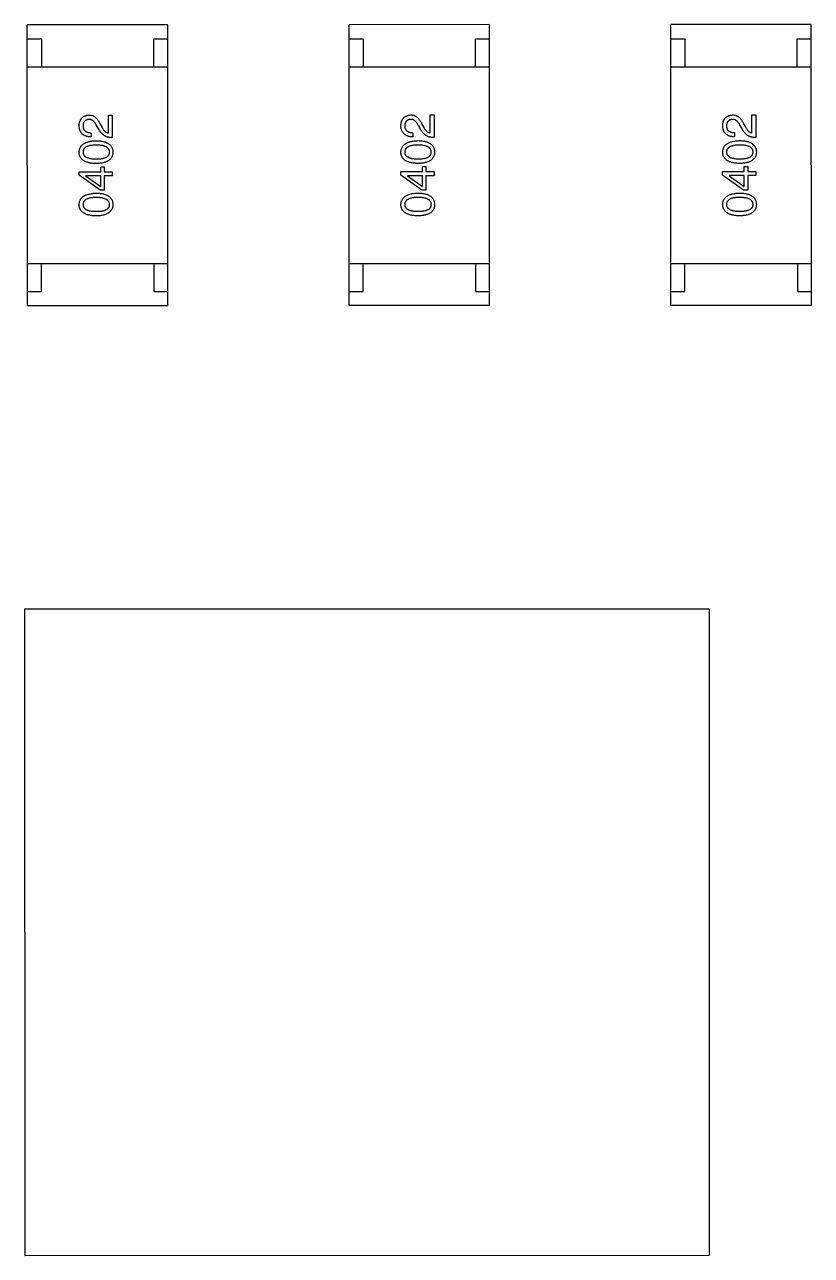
# Model space of a CAD drawing. Header units: millimetres. Extents: x 0 to 297, y 0 to 210.
# Drawn here: x 209.812 to 212.612, y 93.638 to 98.019 of the extents above; entities that cross this region are included whole.
import ezdxf

# ---------------------------------------------------------------- set-up
doc = ezdxf.new("R2010")
doc.units = ezdxf.units.MM
doc.layers.get('0').update_dxf_attribs({"linetype": 'CONTINUOUS'})

msp = doc.modelspace()

# ---------------------------------------------------------------- linework, layer by layer
at = {"color": 7, "linetype": 'Continuous'}
for p, q in [((210.3215, 98.0183), (209.8215, 98.0183)), ((209.8217, 97.0183), (209.8215, 98.0183)), ((210.3217, 97.0183), (210.3215, 98.0183)), ((211.4665, 98.0185), (210.9665, 98.0184)), ((210.9667, 97.0184), (210.9665, 98.0184)), ((211.4667, 97.0185), (211.4665, 98.0185)), ((212.6115, 98.0186), (212.1115, 98.0186)), ((212.1117, 97.0186), (212.1115, 98.0186)), ((212.6117, 97.0186), (212.6115, 98.0186)), ((209.8216, 97.9683), (209.8716, 97.9683)), ((209.8716, 97.9683), (209.8716, 97.8683)), ((210.2716, 97.9683), (210.3216, 97.9683)), ((210.2716, 97.8683), (210.2716, 97.9683)), ((210.9666, 97.9684), (211.0166, 97.9684)), ((211.0166, 97.9684), (211.0166, 97.8684)), ((211.4166, 97.9685), (211.4666, 97.9685)), ((211.4166, 97.8685), (211.4166, 97.9685)), ((212.1115, 97.9686), (212.1615, 97.9686)), ((212.1615, 97.9686), (212.1616, 97.8686)), ((212.5615, 97.9686), (212.6115, 97.9686)), ((212.5616, 97.8686), (212.5615, 97.9686)), ((209.8216, 97.8683), (210.3216, 97.8683)), ((210.9666, 97.8684), (211.4666, 97.8685)), ((212.1116, 97.8686), (212.6116, 97.8686)), ((210.1102, 97.6968), (210.1239, 97.6968)), ((210.1102, 97.6326), (210.1102, 97.6968)), ((210.1239, 97.6968), (210.124, 97.6162)), ((211.2552, 97.697), (211.2689, 97.697)), ((211.2552, 97.6327), (211.2552, 97.697)), ((211.2689, 97.697), (211.269, 97.6163)), ((212.4002, 97.6971), (212.4139, 97.6971)), ((212.4002, 97.6328), (212.4002, 97.6971)), ((212.4139, 97.6971), (212.414, 97.6165)), ((210.0774, 97.6437), (210.0682, 97.6594)), ((210.0807, 97.6647), (210.0879, 97.6522)), ((211.2224, 97.6438), (211.2132, 97.6596)), ((211.2257, 97.6648), (211.2329, 97.6524)), ((212.3674, 97.644), (212.3582, 97.6597)), ((212.3707, 97.665), (212.3779, 97.6525)), ((210.0485, 97.6339), (210.0485, 97.6188)), ((211.1935, 97.634), (211.1935, 97.6189)), ((212.3385, 97.6342), (212.3385, 97.6191)), ((210.0827, 97.5129), (210.0951, 97.5129)), ((210.0827, 97.4952), (210.0827, 97.5129)), ((210.0951, 97.5129), (210.0951, 97.4952)), ((211.2277, 97.5131), (211.2401, 97.5131)), ((211.2277, 97.4954), (211.2277, 97.5131)), ((211.2401, 97.5131), (211.2401, 97.4954)), ((212.3727, 97.5132), (212.3851, 97.5132)), ((212.3727, 97.4955), (212.3727, 97.5132)), ((212.3851, 97.5132), (212.3851, 97.4955)), ((210.0059, 97.4952), (210.0827, 97.4952)), ((210.0059, 97.4827), (210.0059, 97.4952)), ((210.0807, 97.429), (210.0059, 97.4827)), ((210.0827, 97.4808), (210.0289, 97.4808)), ((210.0289, 97.4808), (210.0289, 97.4801)), ((210.0289, 97.4801), (210.0827, 97.4428)), ((210.0827, 97.4428), (210.0827, 97.4808)), ((210.0951, 97.4952), (210.124, 97.4952)), ((210.124, 97.4808), (210.0951, 97.4808)), ((210.0951, 97.4808), (210.0951, 97.429)), ((210.124, 97.4952), (210.124, 97.4808)), ((211.1509, 97.4953), (211.2277, 97.4954)), ((211.1509, 97.4829), (211.1509, 97.4953)), ((211.2257, 97.4291), (211.1509, 97.4829)), ((211.2277, 97.4809), (211.1739, 97.4809)), ((211.1739, 97.4809), (211.1739, 97.4803)), ((211.1739, 97.4803), (211.2277, 97.4429)), ((211.2277, 97.4429), (211.2277, 97.4809)), ((211.2401, 97.4954), (211.269, 97.4954)), ((211.269, 97.4809), (211.2401, 97.4809)), ((211.2401, 97.4809), (211.2401, 97.4291)), ((211.269, 97.4954), (211.269, 97.4809)), ((212.2959, 97.4955), (212.3727, 97.4955)), ((212.2959, 97.483), (212.2959, 97.4955)), ((212.3707, 97.4293), (212.2959, 97.483)), ((212.3727, 97.4811), (212.3189, 97.4811)), ((212.3189, 97.4811), (212.3189, 97.4804)), ((212.3189, 97.4804), (212.3727, 97.443)), ((212.3727, 97.443), (212.3727, 97.4811)), ((212.3851, 97.4955), (212.414, 97.4955)), ((212.414, 97.4811), (212.3851, 97.4811)), ((212.3851, 97.4811), (212.3851, 97.4293)), ((212.414, 97.4955), (212.414, 97.4811)), ((210.0951, 97.429), (210.0807, 97.429)), ((211.2401, 97.4291), (211.2257, 97.4291)), ((212.3851, 97.4293), (212.3707, 97.4293)), ((209.8217, 97.1683), (210.3217, 97.1683)), ((209.8717, 97.0683), (209.8717, 97.1683)), ((210.2717, 97.1683), (210.2717, 97.0683)), ((210.9667, 97.1684), (211.4667, 97.1685)), ((211.0167, 97.0684), (211.0167, 97.1684)), ((211.4167, 97.1685), (211.4167, 97.0685)), ((212.1117, 97.1686), (212.6117, 97.1686)), ((212.1617, 97.0686), (212.1617, 97.1686)), ((212.5617, 97.1686), (212.5617, 97.0686)), ((209.8217, 97.0683), (209.8717, 97.0683)), ((210.2717, 97.0683), (210.3217, 97.0683)), ((210.9667, 97.0684), (211.0167, 97.0684)), ((211.4167, 97.0685), (211.4667, 97.0685)), ((212.1117, 97.0686), (212.1617, 97.0686)), ((212.5617, 97.0686), (212.6117, 97.0686)), ((210.3217, 97.0183), (209.8217, 97.0183)), ((211.4667, 97.0185), (210.9667, 97.0184)), ((212.6117, 97.0186), (212.1117, 97.0186)), ((212.2494, 95.9385), (209.8119, 95.9382)), ((209.8119, 95.9382), (209.8122, 93.6382)), ((212.2497, 93.6385), (212.2494, 95.9385)), ((209.8122, 93.6382), (212.2497, 93.6385))]:
    msp.add_line(p, q, dxfattribs=at)
for points, knots in [([(210.0059, 97.6594), (210.006, 97.6609), (210.0062, 97.6637), (210.0068, 97.6677), (210.0077, 97.6715), (210.0088, 97.675), (210.0101, 97.6783), (210.0118, 97.6813), (210.0136, 97.684), (210.0157, 97.6865), (210.018, 97.6887), (210.0206, 97.6907), (210.0235, 97.6924), (210.0266, 97.6938), (210.0299, 97.695), (210.0335, 97.6958), (210.0373, 97.6965), (210.04, 97.6967), (210.0413, 97.6968)], [0, 0, 0, 0, 0.074847, 0.14558, 0.212628, 0.276599, 0.337792, 0.396608, 0.453638, 0.509854, 0.565589, 0.621545, 0.678777, 0.737222, 0.798388, 0.862259, 0.929312, 1, 1, 1, 1]), ([(210.0413, 97.6968), (210.0423, 97.6968), (210.0443, 97.6969), (210.0472, 97.6966), (210.0501, 97.6961), (210.0529, 97.6954), (210.0556, 97.6943), (210.0583, 97.6929), (210.0609, 97.6913), (210.0633, 97.6894), (210.0658, 97.6873), (210.0681, 97.6849), (210.0704, 97.6822), (210.0726, 97.6792), (210.0748, 97.676), (210.0768, 97.6725), (210.0788, 97.6687), (210.08, 97.666), (210.0807, 97.6647)], [0, 0, 0, 0, 0.055083, 0.109453, 0.162685, 0.21614, 0.26961, 0.324284, 0.380202, 0.437433, 0.497084, 0.559152, 0.624288, 0.692446, 0.763862, 0.838743, 0.917269, 1, 1, 1, 1]), ([(211.1509, 97.6596), (211.151, 97.661), (211.1512, 97.6638), (211.1518, 97.6678), (211.1527, 97.6716), (211.1538, 97.6752), (211.1551, 97.6784), (211.1567, 97.6814), (211.1586, 97.6842), (211.1607, 97.6867), (211.163, 97.6889), (211.1656, 97.6909), (211.1685, 97.6925), (211.1716, 97.6939), (211.1749, 97.6951), (211.1785, 97.696), (211.1823, 97.6966), (211.185, 97.6968), (211.1863, 97.697)], [0, 0, 0, 0, 0.074847, 0.14558, 0.212628, 0.276599, 0.337792, 0.396608, 0.453638, 0.509854, 0.565589, 0.621545, 0.678777, 0.737222, 0.798388, 0.862259, 0.929312, 1, 1, 1, 1]), ([(211.1863, 97.697), (211.1873, 97.697), (211.1893, 97.697), (211.1922, 97.6968), (211.1951, 97.6963), (211.1979, 97.6955), (211.2006, 97.6944), (211.2033, 97.6931), (211.2058, 97.6915), (211.2083, 97.6896), (211.2108, 97.6874), (211.2131, 97.685), (211.2154, 97.6823), (211.2176, 97.6793), (211.2198, 97.6761), (211.2218, 97.6726), (211.2238, 97.6688), (211.225, 97.6662), (211.2257, 97.6648)], [0, 0, 0, 0, 0.055083, 0.109453, 0.162685, 0.21614, 0.26961, 0.324284, 0.380202, 0.437433, 0.497084, 0.559152, 0.624288, 0.692446, 0.763862, 0.838743, 0.917269, 1, 1, 1, 1]), ([(212.2959, 97.6597), (212.296, 97.6612), (212.2962, 97.6639), (212.2968, 97.668), (212.2977, 97.6718), (212.2988, 97.6753), (212.3001, 97.6786), (212.3017, 97.6816), (212.3036, 97.6843), (212.3057, 97.6868), (212.308, 97.689), (212.3106, 97.691), (212.3135, 97.6927), (212.3166, 97.6941), (212.3199, 97.6952), (212.3235, 97.6961), (212.3273, 97.6968), (212.33, 97.697), (212.3313, 97.6971)], [0, 0, 0, 0, 0.074847, 0.14558, 0.212628, 0.276599, 0.337792, 0.396608, 0.453638, 0.509854, 0.565589, 0.621545, 0.678777, 0.737222, 0.798388, 0.862259, 0.929312, 1, 1, 1, 1]), ([(212.3313, 97.6971), (212.3323, 97.6971), (212.3343, 97.6972), (212.3372, 97.6969), (212.3401, 97.6964), (212.3429, 97.6957), (212.3456, 97.6946), (212.3483, 97.6932), (212.3508, 97.6916), (212.3533, 97.6897), (212.3558, 97.6876), (212.3581, 97.6852), (212.3604, 97.6825), (212.3626, 97.6795), (212.3648, 97.6763), (212.3668, 97.6728), (212.3688, 97.669), (212.37, 97.6663), (212.3707, 97.665)], [0, 0, 0, 0, 0.055083, 0.109453, 0.162685, 0.21614, 0.26961, 0.324284, 0.380202, 0.437433, 0.497084, 0.559152, 0.624288, 0.692446, 0.763862, 0.838743, 0.917269, 1, 1, 1, 1]), ([(210.0485, 97.6188), (210.0469, 97.6188), (210.0436, 97.6189), (210.0389, 97.6195), (210.0345, 97.6203), (210.0304, 97.6215), (210.0267, 97.6229), (210.0232, 97.6247), (210.02, 97.6268), (210.0172, 97.6292), (210.0146, 97.6319), (210.0125, 97.635), (210.0106, 97.6383), (210.009, 97.6419), (210.0077, 97.6459), (210.0068, 97.6501), (210.0062, 97.6547), (210.006, 97.6578), (210.0059, 97.6594)], [0, 0, 0, 0, 0.074935, 0.145873, 0.212498, 0.27598, 0.33603, 0.394042, 0.450372, 0.505546, 0.560812, 0.616481, 0.673265, 0.732328, 0.7938, 0.858943, 0.92718, 1, 1, 1, 1]), ([(210.0407, 97.6811), (210.0399, 97.681), (210.0382, 97.6809), (210.0359, 97.6805), (210.0338, 97.6799), (210.0317, 97.6792), (210.0299, 97.6782), (210.0282, 97.6772), (210.0266, 97.6759), (210.0252, 97.6745), (210.024, 97.673), (210.0229, 97.6712), (210.022, 97.6693), (210.0212, 97.6673), (210.0206, 97.665), (210.0201, 97.6627), (210.0198, 97.6601), (210.0197, 97.6584), (210.0197, 97.6575)], [0, 0, 0, 0, 0.069456, 0.136175, 0.198596, 0.258993, 0.316838, 0.37342, 0.428889, 0.48454, 0.540119, 0.597644, 0.65702, 0.718534, 0.783117, 0.851564, 0.923888, 1, 1, 1, 1]), ([(210.0197, 97.6575), (210.0197, 97.6565), (210.0198, 97.6547), (210.0201, 97.6521), (210.0207, 97.6497), (210.0214, 97.6474), (210.0225, 97.6453), (210.0237, 97.6434), (210.0252, 97.6416), (210.0269, 97.6401), (210.0288, 97.6386), (210.031, 97.6374), (210.0334, 97.6364), (210.036, 97.6355), (210.0388, 97.6348), (210.0418, 97.6343), (210.0451, 97.634), (210.0474, 97.6339), (210.0485, 97.6339)], [0, 0, 0, 0, 0.065945, 0.127767, 0.186553, 0.242898, 0.297728, 0.351599, 0.404854, 0.459191, 0.515338, 0.573322, 0.634405, 0.698538, 0.767039, 0.84022, 0.917406, 1, 1, 1, 1]), ([(210.0682, 97.6594), (210.0677, 97.6604), (210.0668, 97.6622), (210.0653, 97.6648), (210.0637, 97.6672), (210.0621, 97.6694), (210.0605, 97.6714), (210.0589, 97.6732), (210.0572, 97.6749), (210.0555, 97.6763), (210.0537, 97.6776), (210.052, 97.6787), (210.0501, 97.6795), (210.0483, 97.6803), (210.0464, 97.6807), (210.0445, 97.6811), (210.0426, 97.6812), (210.0413, 97.6811), (210.0407, 97.6811)], [0, 0, 0, 0, 0.084365, 0.165386, 0.24176, 0.314729, 0.38433, 0.449952, 0.513164, 0.5734, 0.630824, 0.68644, 0.740136, 0.792605, 0.844515, 0.896112, 0.947763, 1, 1, 1, 1]), ([(210.124, 97.6162), (210.1226, 97.6162), (210.12, 97.6163), (210.1162, 97.6167), (210.1126, 97.6173), (210.109, 97.6181), (210.1056, 97.6191), (210.1023, 97.6203), (210.0992, 97.6217), (210.0962, 97.6233), (210.0934, 97.6252), (210.0907, 97.6272), (210.0881, 97.6294), (210.0857, 97.6319), (210.0834, 97.6345), (210.0812, 97.6374), (210.0792, 97.6404), (210.078, 97.6426), (210.0774, 97.6437)], [0, 0, 0, 0, 0.069512, 0.136307, 0.201431, 0.265186, 0.327322, 0.388242, 0.448098, 0.507757, 0.566952, 0.626243, 0.686026, 0.745963, 0.807549, 0.869906, 0.934172, 1, 1, 1, 1]), ([(210.0879, 97.6522), (210.0887, 97.6508), (210.0903, 97.6481), (210.0929, 97.6444), (210.0955, 97.6412), (210.0983, 97.6385), (210.1011, 97.6362), (210.104, 97.6345), (210.107, 97.6332), (210.1091, 97.6328), (210.1102, 97.6326)], [0, 0, 0, 0, 0.158292, 0.304606, 0.440272, 0.565336, 0.681745, 0.791834, 0.896966, 1, 1, 1, 1]), ([(211.1935, 97.6189), (211.1919, 97.619), (211.1886, 97.6191), (211.1839, 97.6196), (211.1795, 97.6205), (211.1754, 97.6216), (211.1717, 97.6231), (211.1682, 97.6249), (211.165, 97.627), (211.1622, 97.6294), (211.1596, 97.6321), (211.1575, 97.6351), (211.1556, 97.6384), (211.154, 97.6421), (211.1527, 97.646), (211.1518, 97.6503), (211.1512, 97.6548), (211.151, 97.658), (211.1509, 97.6596)], [0, 0, 0, 0, 0.074935, 0.145873, 0.212498, 0.27598, 0.33603, 0.394042, 0.450372, 0.505546, 0.560812, 0.616481, 0.673265, 0.732328, 0.7938, 0.858943, 0.92718, 1, 1, 1, 1]), ([(211.1857, 97.6812), (211.1848, 97.6811), (211.1832, 97.681), (211.1809, 97.6806), (211.1788, 97.68), (211.1767, 97.6793), (211.1749, 97.6784), (211.1732, 97.6773), (211.1716, 97.6761), (211.1702, 97.6747), (211.169, 97.6731), (211.1679, 97.6714), (211.167, 97.6695), (211.1662, 97.6674), (211.1656, 97.6652), (211.1651, 97.6628), (211.1648, 97.6603), (211.1647, 97.6585), (211.1647, 97.6576)], [0, 0, 0, 0, 0.069456, 0.136175, 0.198596, 0.258993, 0.316838, 0.37342, 0.428889, 0.48454, 0.540119, 0.597644, 0.65702, 0.718534, 0.783117, 0.851564, 0.923888, 1, 1, 1, 1]), ([(211.1647, 97.6576), (211.1647, 97.6567), (211.1648, 97.6549), (211.1651, 97.6523), (211.1657, 97.6498), (211.1664, 97.6475), (211.1675, 97.6454), (211.1687, 97.6435), (211.1702, 97.6418), (211.1719, 97.6402), (211.1738, 97.6388), (211.176, 97.6376), (211.1784, 97.6366), (211.181, 97.6357), (211.1838, 97.635), (211.1868, 97.6345), (211.1901, 97.6341), (211.1924, 97.634), (211.1935, 97.634)], [0, 0, 0, 0, 0.065945, 0.127767, 0.186553, 0.242898, 0.297728, 0.351599, 0.404854, 0.459191, 0.515338, 0.573322, 0.634405, 0.698538, 0.767039, 0.84022, 0.917406, 1, 1, 1, 1]), ([(211.2132, 97.6596), (211.2127, 97.6605), (211.2118, 97.6623), (211.2103, 97.6649), (211.2087, 97.6673), (211.2071, 97.6695), (211.2055, 97.6715), (211.2038, 97.6734), (211.2022, 97.675), (211.2004, 97.6764), (211.1987, 97.6777), (211.1969, 97.6788), (211.1951, 97.6797), (211.1933, 97.6804), (211.1914, 97.6809), (211.1895, 97.6812), (211.1876, 97.6813), (211.1863, 97.6813), (211.1857, 97.6812)], [0, 0, 0, 0, 0.084365, 0.165386, 0.24176, 0.314729, 0.38433, 0.449952, 0.513164, 0.5734, 0.630824, 0.68644, 0.740136, 0.792605, 0.844515, 0.896112, 0.947763, 1, 1, 1, 1]), ([(211.269, 97.6163), (211.2676, 97.6164), (211.265, 97.6165), (211.2612, 97.6169), (211.2576, 97.6174), (211.254, 97.6182), (211.2506, 97.6192), (211.2473, 97.6204), (211.2442, 97.6219), (211.2412, 97.6235), (211.2384, 97.6253), (211.2357, 97.6274), (211.2331, 97.6296), (211.2307, 97.632), (211.2284, 97.6347), (211.2262, 97.6375), (211.2242, 97.6406), (211.223, 97.6428), (211.2224, 97.6438)], [0, 0, 0, 0, 0.069512, 0.136307, 0.201431, 0.265186, 0.327322, 0.388242, 0.448098, 0.507757, 0.566952, 0.626243, 0.686026, 0.745963, 0.807549, 0.869906, 0.934172, 1, 1, 1, 1]), ([(211.2329, 97.6524), (211.2337, 97.651), (211.2353, 97.6483), (211.2378, 97.6446), (211.2405, 97.6413), (211.2433, 97.6386), (211.2461, 97.6364), (211.249, 97.6346), (211.252, 97.6333), (211.2541, 97.6329), (211.2552, 97.6327)], [0, 0, 0, 0, 0.158292, 0.304606, 0.440272, 0.565336, 0.681745, 0.791834, 0.896966, 1, 1, 1, 1]), ([(212.3385, 97.6191), (212.3369, 97.6191), (212.3336, 97.6192), (212.3289, 97.6198), (212.3245, 97.6206), (212.3204, 97.6218), (212.3166, 97.6232), (212.3132, 97.625), (212.31, 97.6271), (212.3072, 97.6295), (212.3046, 97.6322), (212.3025, 97.6352), (212.3006, 97.6386), (212.299, 97.6422), (212.2977, 97.6462), (212.2968, 97.6504), (212.2961, 97.655), (212.296, 97.6581), (212.2959, 97.6597)], [0, 0, 0, 0, 0.074935, 0.145873, 0.212498, 0.27598, 0.33603, 0.394042, 0.450372, 0.505546, 0.560812, 0.616481, 0.673265, 0.732328, 0.7938, 0.858943, 0.92718, 1, 1, 1, 1]), ([(212.3307, 97.6814), (212.3298, 97.6813), (212.3282, 97.6812), (212.3259, 97.6808), (212.3238, 97.6802), (212.3217, 97.6794), (212.3199, 97.6785), (212.3182, 97.6775), (212.3166, 97.6762), (212.3152, 97.6748), (212.314, 97.6732), (212.3129, 97.6715), (212.312, 97.6696), (212.3112, 97.6676), (212.3106, 97.6653), (212.3101, 97.663), (212.3098, 97.6604), (212.3097, 97.6587), (212.3097, 97.6578)], [0, 0, 0, 0, 0.069456, 0.136175, 0.198596, 0.258993, 0.316838, 0.37342, 0.428889, 0.48454, 0.540119, 0.597644, 0.65702, 0.718534, 0.783117, 0.851564, 0.923888, 1, 1, 1, 1]), ([(212.3097, 97.6578), (212.3097, 97.6568), (212.3098, 97.655), (212.3101, 97.6524), (212.3107, 97.65), (212.3114, 97.6477), (212.3125, 97.6456), (212.3137, 97.6436), (212.3152, 97.6419), (212.3169, 97.6403), (212.3188, 97.6389), (212.321, 97.6377), (212.3234, 97.6367), (212.326, 97.6358), (212.3288, 97.6351), (212.3318, 97.6346), (212.3351, 97.6343), (212.3374, 97.6342), (212.3385, 97.6342)], [0, 0, 0, 0, 0.065945, 0.127767, 0.186553, 0.242898, 0.297728, 0.351599, 0.404854, 0.459191, 0.515338, 0.573322, 0.634405, 0.698538, 0.767039, 0.84022, 0.917406, 1, 1, 1, 1]), ([(212.3582, 97.6597), (212.3577, 97.6607), (212.3568, 97.6625), (212.3552, 97.6651), (212.3537, 97.6674), (212.3521, 97.6697), (212.3505, 97.6717), (212.3488, 97.6735), (212.3472, 97.6752), (212.3454, 97.6766), (212.3437, 97.6779), (212.3419, 97.679), (212.3401, 97.6798), (212.3383, 97.6806), (212.3364, 97.681), (212.3345, 97.6813), (212.3326, 97.6815), (212.3313, 97.6814), (212.3307, 97.6814)], [0, 0, 0, 0, 0.084365, 0.165386, 0.24176, 0.314729, 0.38433, 0.449952, 0.513164, 0.5734, 0.630824, 0.68644, 0.740136, 0.792605, 0.844515, 0.896112, 0.947763, 1, 1, 1, 1]), ([(212.414, 97.6165), (212.4126, 97.6165), (212.41, 97.6166), (212.4062, 97.617), (212.4026, 97.6176), (212.399, 97.6184), (212.3956, 97.6194), (212.3923, 97.6206), (212.3892, 97.622), (212.3862, 97.6236), (212.3834, 97.6254), (212.3807, 97.6275), (212.3781, 97.6297), (212.3757, 97.6322), (212.3734, 97.6348), (212.3712, 97.6377), (212.3692, 97.6407), (212.368, 97.6429), (212.3674, 97.644)], [0, 0, 0, 0, 0.069512, 0.136307, 0.201431, 0.265186, 0.327322, 0.388242, 0.448098, 0.507757, 0.566952, 0.626243, 0.686026, 0.745963, 0.807549, 0.869906, 0.934172, 1, 1, 1, 1]), ([(212.3779, 97.6525), (212.3787, 97.6511), (212.3803, 97.6484), (212.3828, 97.6447), (212.3855, 97.6415), (212.3883, 97.6388), (212.3911, 97.6365), (212.394, 97.6348), (212.397, 97.6335), (212.3991, 97.6331), (212.4002, 97.6328)], [0, 0, 0, 0, 0.158292, 0.304606, 0.440272, 0.565336, 0.681745, 0.791834, 0.896966, 1, 1, 1, 1]), ([(210.0059, 97.5649), (210.006, 97.5664), (210.0062, 97.5695), (210.0071, 97.5739), (210.0084, 97.5781), (210.0101, 97.5819), (210.0124, 97.5855), (210.0151, 97.5888), (210.0182, 97.5918), (210.0218, 97.5945), (210.0259, 97.5969), (210.0304, 97.599), (210.0354, 97.6008), (210.0408, 97.6023), (210.0467, 97.6036), (210.053, 97.6045), (210.0598, 97.6052), (210.0645, 97.6054), (210.0669, 97.6055)], [0, 0, 0, 0, 0.057415, 0.112361, 0.16496, 0.216437, 0.267441, 0.318839, 0.371478, 0.426325, 0.483626, 0.544235, 0.608673, 0.677374, 0.750405, 0.828394, 0.911525, 1, 1, 1, 1]), ([(210.0669, 97.6055), (210.0693, 97.6054), (210.0738, 97.6053), (210.0805, 97.6047), (210.0867, 97.6038), (210.0924, 97.6026), (210.0977, 97.6011), (210.1025, 97.5993), (210.1069, 97.5972), (210.1108, 97.5948), (210.1143, 97.5921), (210.1174, 97.5891), (210.12, 97.5858), (210.1221, 97.5822), (210.1237, 97.5783), (210.125, 97.5741), (210.1257, 97.5696), (210.1259, 97.5665), (210.1259, 97.5649)], [0, 0, 0, 0, 0.08769, 0.170218, 0.24749, 0.319818, 0.387758, 0.451391, 0.511445, 0.568185, 0.622681, 0.67526, 0.726746, 0.778428, 0.830764, 0.884397, 0.940866, 1, 1, 1, 1]), ([(211.1509, 97.565), (211.151, 97.5666), (211.1512, 97.5696), (211.1521, 97.5741), (211.1534, 97.5782), (211.1551, 97.5821), (211.1574, 97.5857), (211.1601, 97.5889), (211.1632, 97.5919), (211.1668, 97.5946), (211.1709, 97.597), (211.1754, 97.5991), (211.1804, 97.601), (211.1858, 97.6025), (211.1917, 97.6037), (211.198, 97.6047), (211.2048, 97.6054), (211.2095, 97.6056), (211.2119, 97.6057)], [0, 0, 0, 0, 0.057415, 0.112361, 0.16496, 0.216437, 0.267441, 0.318839, 0.371478, 0.426325, 0.483626, 0.544235, 0.608673, 0.677374, 0.750405, 0.828394, 0.911525, 1, 1, 1, 1]), ([(211.2119, 97.6057), (211.2143, 97.6056), (211.2188, 97.6054), (211.2255, 97.6048), (211.2317, 97.6039), (211.2374, 97.6027), (211.2427, 97.6012), (211.2475, 97.5994), (211.2519, 97.5974), (211.2558, 97.595), (211.2593, 97.5923), (211.2624, 97.5893), (211.265, 97.5859), (211.2671, 97.5823), (211.2687, 97.5784), (211.27, 97.5742), (211.2707, 97.5697), (211.2709, 97.5666), (211.2709, 97.565)], [0, 0, 0, 0, 0.08769, 0.170218, 0.24749, 0.319818, 0.387758, 0.451391, 0.511445, 0.568185, 0.622681, 0.67526, 0.726746, 0.778428, 0.830764, 0.884397, 0.940866, 1, 1, 1, 1]), ([(212.2959, 97.5651), (212.296, 97.5667), (212.2962, 97.5698), (212.2971, 97.5742), (212.2984, 97.5784), (212.3001, 97.5822), (212.3024, 97.5858), (212.3051, 97.5891), (212.3082, 97.5921), (212.3118, 97.5948), (212.3159, 97.5972), (212.3204, 97.5993), (212.3254, 97.6011), (212.3308, 97.6026), (212.3367, 97.6038), (212.343, 97.6048), (212.3498, 97.6055), (212.3545, 97.6057), (212.3569, 97.6058)], [0, 0, 0, 0, 0.057415, 0.112361, 0.16496, 0.216437, 0.267441, 0.318839, 0.371478, 0.426325, 0.483626, 0.544235, 0.608673, 0.677374, 0.750405, 0.828394, 0.911525, 1, 1, 1, 1]), ([(212.3569, 97.6058), (212.3593, 97.6057), (212.3638, 97.6056), (212.3705, 97.605), (212.3767, 97.6041), (212.3824, 97.6029), (212.3877, 97.6014), (212.3925, 97.5996), (212.3969, 97.5975), (212.4008, 97.5951), (212.4043, 97.5924), (212.4074, 97.5894), (212.41, 97.5861), (212.4121, 97.5825), (212.4137, 97.5786), (212.415, 97.5744), (212.4157, 97.5699), (212.4159, 97.5668), (212.4159, 97.5652)], [0, 0, 0, 0, 0.08769, 0.170218, 0.24749, 0.319818, 0.387758, 0.451391, 0.511445, 0.568185, 0.622681, 0.67526, 0.726746, 0.778428, 0.830764, 0.884397, 0.940866, 1, 1, 1, 1]), ([(210.0669, 97.5242), (210.0645, 97.5243), (210.0598, 97.5244), (210.0529, 97.5251), (210.0465, 97.5259), (210.0406, 97.5272), (210.0351, 97.5286), (210.0301, 97.5304), (210.0256, 97.5325), (210.0215, 97.5349), (210.0179, 97.5376), (210.0148, 97.5406), (210.0121, 97.5439), (210.0099, 97.5475), (210.0082, 97.5515), (210.0069, 97.5556), (210.0061, 97.5602), (210.006, 97.5633), (210.0059, 97.5649)], [0, 0, 0, 0, 0.088823, 0.172287, 0.250296, 0.323438, 0.392244, 0.456221, 0.516635, 0.573871, 0.628, 0.680335, 0.731489, 0.782557, 0.834044, 0.886738, 0.942089, 1, 1, 1, 1]), ([(210.0669, 97.5898), (210.065, 97.5898), (210.0613, 97.5897), (210.056, 97.5894), (210.051, 97.589), (210.0464, 97.5883), (210.0421, 97.5874), (210.0382, 97.5864), (210.0347, 97.5851), (210.0315, 97.5836), (210.0288, 97.582), (210.0263, 97.5801), (210.0243, 97.5781), (210.0226, 97.5758), (210.0213, 97.5733), (210.0204, 97.5707), (210.0198, 97.5678), (210.0197, 97.5659), (210.0197, 97.5649)], [0, 0, 0, 0, 0.095719, 0.185854, 0.269738, 0.347952, 0.420315, 0.487894, 0.550245, 0.608186, 0.662454, 0.713283, 0.761375, 0.808209, 0.854301, 0.901312, 0.949396, 1, 1, 1, 1]), ([(210.0197, 97.5649), (210.0197, 97.5639), (210.0198, 97.562), (210.0204, 97.5592), (210.0213, 97.5566), (210.0226, 97.5542), (210.0243, 97.552), (210.0263, 97.55), (210.0288, 97.5482), (210.0316, 97.5466), (210.0347, 97.5452), (210.0382, 97.5439), (210.0421, 97.5429), (210.0464, 97.542), (210.051, 97.5414), (210.056, 97.5409), (210.0613, 97.5406), (210.065, 97.5406), (210.0669, 97.5406)], [0, 0, 0, 0, 0.049764, 0.097007, 0.143217, 0.188577, 0.235116, 0.282997, 0.333719, 0.387776, 0.445989, 0.508679, 0.576563, 0.649481, 0.728235, 0.812722, 0.903548, 1, 1, 1, 1]), ([(210.1141, 97.5649), (210.1141, 97.5659), (210.1139, 97.5678), (210.1133, 97.5707), (210.1123, 97.5734), (210.111, 97.5758), (210.1093, 97.5781), (210.1072, 97.5801), (210.1047, 97.582), (210.102, 97.5836), (210.0988, 97.5851), (210.0953, 97.5864), (210.0914, 97.5874), (210.0872, 97.5883), (210.0826, 97.589), (210.0777, 97.5894), (210.0724, 97.5897), (210.0688, 97.5898), (210.0669, 97.5898)], [0, 0, 0, 0, 0.050879, 0.099377, 0.146973, 0.193618, 0.240619, 0.289461, 0.34047, 0.395283, 0.453059, 0.515633, 0.582666, 0.655287, 0.732971, 0.815933, 0.905166, 1, 1, 1, 1]), ([(210.0669, 97.5406), (210.0688, 97.5406), (210.0725, 97.5406), (210.0779, 97.541), (210.0829, 97.5414), (210.0875, 97.542), (210.0917, 97.5429), (210.0956, 97.5439), (210.0991, 97.5452), (210.1023, 97.5466), (210.1051, 97.5482), (210.1075, 97.55), (210.1095, 97.552), (210.1112, 97.5542), (210.1126, 97.5566), (210.1135, 97.5592), (210.114, 97.562), (210.1141, 97.5639), (210.1141, 97.5649)], [0, 0, 0, 0, 0.096457, 0.187288, 0.27178, 0.350132, 0.423455, 0.491343, 0.554037, 0.612253, 0.666313, 0.717038, 0.764921, 0.811214, 0.856775, 0.902988, 0.950234, 1, 1, 1, 1]), ([(210.1259, 97.5649), (210.1259, 97.5633), (210.1257, 97.5602), (210.125, 97.5557), (210.1237, 97.5515), (210.1221, 97.5476), (210.12, 97.5439), (210.1174, 97.5406), (210.1144, 97.5376), (210.1108, 97.5349), (210.1069, 97.5325), (210.1025, 97.5304), (210.0977, 97.5286), (210.0924, 97.5272), (210.0867, 97.5259), (210.0805, 97.5251), (210.0739, 97.5244), (210.0693, 97.5243), (210.0669, 97.5242)], [0, 0, 0, 0, 0.059135, 0.115606, 0.169241, 0.221578, 0.273261, 0.324749, 0.377329, 0.431642, 0.488541, 0.548597, 0.612232, 0.680174, 0.752504, 0.829777, 0.912307, 1, 1, 1, 1]), ([(211.2119, 97.5244), (211.2095, 97.5244), (211.2048, 97.5246), (211.1979, 97.5252), (211.1915, 97.5261), (211.1856, 97.5273), (211.1801, 97.5288), (211.1751, 97.5306), (211.1706, 97.5327), (211.1665, 97.5351), (211.1629, 97.5377), (211.1598, 97.5408), (211.1571, 97.5441), (211.1549, 97.5477), (211.1532, 97.5516), (211.1519, 97.5558), (211.1511, 97.5603), (211.151, 97.5634), (211.1509, 97.565)], [0, 0, 0, 0, 0.088823, 0.172287, 0.250296, 0.323438, 0.392244, 0.456221, 0.516635, 0.573871, 0.628, 0.680335, 0.731489, 0.782557, 0.834044, 0.886738, 0.942089, 1, 1, 1, 1]), ([(211.2119, 97.5899), (211.21, 97.5899), (211.2063, 97.5899), (211.201, 97.5896), (211.196, 97.5891), (211.1913, 97.5884), (211.1871, 97.5876), (211.1832, 97.5865), (211.1797, 97.5852), (211.1765, 97.5838), (211.1738, 97.5821), (211.1713, 97.5803), (211.1693, 97.5782), (211.1676, 97.576), (211.1663, 97.5735), (211.1654, 97.5708), (211.1648, 97.568), (211.1647, 97.566), (211.1647, 97.565)], [0, 0, 0, 0, 0.095719, 0.185854, 0.269738, 0.347952, 0.420315, 0.487894, 0.550245, 0.608186, 0.662454, 0.713283, 0.761375, 0.808209, 0.854301, 0.901312, 0.949396, 1, 1, 1, 1]), ([(211.1647, 97.565), (211.1647, 97.564), (211.1648, 97.5621), (211.1654, 97.5593), (211.1663, 97.5567), (211.1676, 97.5543), (211.1693, 97.5521), (211.1713, 97.5501), (211.1738, 97.5483), (211.1766, 97.5467), (211.1797, 97.5453), (211.1832, 97.5441), (211.1871, 97.5431), (211.1914, 97.5422), (211.196, 97.5415), (211.201, 97.5411), (211.2063, 97.5408), (211.21, 97.5408), (211.2119, 97.5407)], [0, 0, 0, 0, 0.049764, 0.097007, 0.143217, 0.188577, 0.235116, 0.282997, 0.333719, 0.387776, 0.445989, 0.508679, 0.576563, 0.649481, 0.728235, 0.812722, 0.903548, 1, 1, 1, 1]), ([(211.2591, 97.565), (211.2591, 97.566), (211.2589, 97.568), (211.2583, 97.5708), (211.2573, 97.5735), (211.256, 97.576), (211.2543, 97.5782), (211.2522, 97.5803), (211.2497, 97.5821), (211.247, 97.5838), (211.2438, 97.5853), (211.2403, 97.5865), (211.2364, 97.5876), (211.2322, 97.5884), (211.2276, 97.5891), (211.2227, 97.5896), (211.2174, 97.5899), (211.2138, 97.5899), (211.2119, 97.5899)], [0, 0, 0, 0, 0.050879, 0.099377, 0.146973, 0.193618, 0.240619, 0.289461, 0.34047, 0.395283, 0.453059, 0.515633, 0.582666, 0.655287, 0.732971, 0.815933, 0.905166, 1, 1, 1, 1]), ([(211.2119, 97.5407), (211.2138, 97.5408), (211.2175, 97.5408), (211.2229, 97.5411), (211.2279, 97.5415), (211.2325, 97.5422), (211.2367, 97.5431), (211.2406, 97.5441), (211.2441, 97.5453), (211.2473, 97.5467), (211.2501, 97.5483), (211.2525, 97.5501), (211.2545, 97.5521), (211.2562, 97.5544), (211.2576, 97.5567), (211.2585, 97.5593), (211.259, 97.5621), (211.2591, 97.564), (211.2591, 97.565)], [0, 0, 0, 0, 0.096457, 0.187288, 0.27178, 0.350132, 0.423455, 0.491343, 0.554037, 0.612253, 0.666313, 0.717038, 0.764921, 0.811214, 0.856775, 0.902988, 0.950234, 1, 1, 1, 1]), ([(211.2709, 97.565), (211.2709, 97.5634), (211.2707, 97.5603), (211.27, 97.5558), (211.2687, 97.5516), (211.2671, 97.5477), (211.265, 97.5441), (211.2624, 97.5408), (211.2594, 97.5378), (211.2558, 97.5351), (211.2519, 97.5327), (211.2475, 97.5306), (211.2427, 97.5288), (211.2374, 97.5273), (211.2317, 97.5261), (211.2255, 97.5252), (211.2189, 97.5246), (211.2143, 97.5244), (211.2119, 97.5244)], [0, 0, 0, 0, 0.059135, 0.115606, 0.169241, 0.221578, 0.273261, 0.324749, 0.377329, 0.431642, 0.488541, 0.548597, 0.612232, 0.680174, 0.752504, 0.829777, 0.912307, 1, 1, 1, 1]), ([(212.3569, 97.5245), (212.3545, 97.5246), (212.3497, 97.5247), (212.3429, 97.5254), (212.3365, 97.5262), (212.3306, 97.5274), (212.3251, 97.5289), (212.3201, 97.5307), (212.3156, 97.5328), (212.3115, 97.5352), (212.3079, 97.5379), (212.3048, 97.5409), (212.3021, 97.5442), (212.2999, 97.5478), (212.2982, 97.5517), (212.2969, 97.5559), (212.2961, 97.5604), (212.296, 97.5636), (212.2959, 97.5651)], [0, 0, 0, 0, 0.088823, 0.172287, 0.250296, 0.323438, 0.392244, 0.456221, 0.516635, 0.573871, 0.628, 0.680335, 0.731489, 0.782557, 0.834044, 0.886738, 0.942089, 1, 1, 1, 1]), ([(212.3569, 97.5901), (212.355, 97.5901), (212.3513, 97.59), (212.346, 97.5897), (212.341, 97.5893), (212.3363, 97.5886), (212.3321, 97.5877), (212.3282, 97.5867), (212.3247, 97.5854), (212.3215, 97.5839), (212.3188, 97.5823), (212.3163, 97.5804), (212.3143, 97.5783), (212.3126, 97.5761), (212.3113, 97.5736), (212.3104, 97.571), (212.3098, 97.5681), (212.3097, 97.5662), (212.3097, 97.5652)], [0, 0, 0, 0, 0.095719, 0.185854, 0.269738, 0.347952, 0.420315, 0.487894, 0.550245, 0.608186, 0.662454, 0.713283, 0.761375, 0.808209, 0.854301, 0.901312, 0.949396, 1, 1, 1, 1]), ([(212.3097, 97.5652), (212.3097, 97.5642), (212.3098, 97.5623), (212.3104, 97.5595), (212.3113, 97.5569), (212.3126, 97.5545), (212.3143, 97.5523), (212.3163, 97.5503), (212.3188, 97.5485), (212.3216, 97.5469), (212.3247, 97.5454), (212.3282, 97.5442), (212.3321, 97.5432), (212.3363, 97.5423), (212.341, 97.5417), (212.346, 97.5412), (212.3513, 97.5409), (212.355, 97.5409), (212.3569, 97.5409)], [0, 0, 0, 0, 0.049764, 0.097007, 0.143217, 0.188577, 0.235116, 0.282997, 0.333719, 0.387776, 0.445989, 0.508679, 0.576563, 0.649481, 0.728235, 0.812722, 0.903548, 1, 1, 1, 1]), ([(212.4041, 97.5652), (212.4041, 97.5662), (212.4039, 97.5681), (212.4033, 97.571), (212.4023, 97.5736), (212.401, 97.5761), (212.3993, 97.5784), (212.3972, 97.5804), (212.3947, 97.5823), (212.392, 97.5839), (212.3888, 97.5854), (212.3853, 97.5867), (212.3814, 97.5877), (212.3772, 97.5886), (212.3726, 97.5893), (212.3677, 97.5897), (212.3624, 97.59), (212.3588, 97.5901), (212.3569, 97.5901)], [0, 0, 0, 0, 0.050879, 0.099377, 0.146973, 0.193618, 0.240619, 0.289461, 0.34047, 0.395283, 0.453059, 0.515633, 0.582666, 0.655287, 0.732971, 0.815933, 0.905166, 1, 1, 1, 1]), ([(212.3569, 97.5409), (212.3588, 97.5409), (212.3625, 97.5409), (212.3679, 97.5412), (212.3728, 97.5417), (212.3775, 97.5423), (212.3817, 97.5432), (212.3856, 97.5442), (212.3891, 97.5455), (212.3923, 97.5469), (212.3951, 97.5485), (212.3975, 97.5503), (212.3995, 97.5523), (212.4012, 97.5545), (212.4026, 97.5569), (212.4035, 97.5595), (212.404, 97.5623), (212.4041, 97.5642), (212.4041, 97.5652)], [0, 0, 0, 0, 0.096457, 0.187288, 0.27178, 0.350132, 0.423455, 0.491343, 0.554037, 0.612253, 0.666313, 0.717038, 0.764921, 0.811214, 0.856775, 0.902988, 0.950234, 1, 1, 1, 1]), ([(212.4159, 97.5652), (212.4159, 97.5636), (212.4157, 97.5605), (212.415, 97.556), (212.4137, 97.5518), (212.4121, 97.5478), (212.41, 97.5442), (212.4074, 97.5409), (212.4043, 97.5379), (212.4008, 97.5352), (212.3969, 97.5328), (212.3925, 97.5307), (212.3877, 97.5289), (212.3824, 97.5275), (212.3767, 97.5262), (212.3705, 97.5254), (212.3638, 97.5247), (212.3593, 97.5246), (212.3569, 97.5245)], [0, 0, 0, 0, 0.059135, 0.115606, 0.169241, 0.221578, 0.273261, 0.324749, 0.377329, 0.431642, 0.488541, 0.548597, 0.612232, 0.680174, 0.752504, 0.829777, 0.912307, 1, 1, 1, 1]), ([(210.006, 97.3783), (210.0061, 97.3799), (210.0062, 97.383), (210.0071, 97.3874), (210.0084, 97.3915), (210.0102, 97.3954), (210.0124, 97.399), (210.0151, 97.4023), (210.0183, 97.4052), (210.0219, 97.4079), (210.0259, 97.4104), (210.0305, 97.4125), (210.0354, 97.4143), (210.0409, 97.4158), (210.0467, 97.417), (210.0531, 97.418), (210.0598, 97.4187), (210.0645, 97.4189), (210.0669, 97.419)], [0, 0, 0, 0, 0.057415, 0.112361, 0.16496, 0.216437, 0.267441, 0.318839, 0.371478, 0.426325, 0.483626, 0.544235, 0.608673, 0.677374, 0.750405, 0.828394, 0.911525, 1, 1, 1, 1]), ([(210.0669, 97.3377), (210.0645, 97.3378), (210.0598, 97.3379), (210.0529, 97.3385), (210.0465, 97.3394), (210.0406, 97.3406), (210.0352, 97.3421), (210.0302, 97.3439), (210.0256, 97.346), (210.0216, 97.3484), (210.0179, 97.3511), (210.0148, 97.3541), (210.0121, 97.3574), (210.0099, 97.361), (210.0082, 97.3649), (210.0069, 97.3691), (210.0062, 97.3736), (210.006, 97.3767), (210.006, 97.3783)], [0, 0, 0, 0, 0.088823, 0.172287, 0.250296, 0.323438, 0.392244, 0.456221, 0.516635, 0.573871, 0.628, 0.680335, 0.731489, 0.782557, 0.834044, 0.886738, 0.942089, 1, 1, 1, 1]), ([(210.0669, 97.4033), (210.065, 97.4032), (210.0613, 97.4032), (210.056, 97.4029), (210.051, 97.4024), (210.0464, 97.4018), (210.0421, 97.4009), (210.0382, 97.3998), (210.0347, 97.3986), (210.0316, 97.3971), (210.0288, 97.3954), (210.0263, 97.3936), (210.0243, 97.3915), (210.0226, 97.3893), (210.0213, 97.3868), (210.0204, 97.3842), (210.0198, 97.3813), (210.0198, 97.3793), (210.0197, 97.3783)], [0, 0, 0, 0, 0.095719, 0.185854, 0.269738, 0.347952, 0.420315, 0.487894, 0.550245, 0.608186, 0.662454, 0.713283, 0.761375, 0.808209, 0.854301, 0.901312, 0.949396, 1, 1, 1, 1]), ([(210.0197, 97.3783), (210.0198, 97.3774), (210.0198, 97.3754), (210.0204, 97.3727), (210.0213, 97.3701), (210.0226, 97.3677), (210.0243, 97.3655), (210.0264, 97.3635), (210.0288, 97.3617), (210.0316, 97.3601), (210.0347, 97.3586), (210.0382, 97.3574), (210.0421, 97.3564), (210.0464, 97.3555), (210.051, 97.3549), (210.056, 97.3544), (210.0613, 97.3541), (210.065, 97.3541), (210.0669, 97.3541)], [0, 0, 0, 0, 0.049764, 0.097007, 0.143217, 0.188577, 0.235116, 0.282997, 0.333719, 0.387776, 0.445989, 0.508679, 0.576563, 0.649481, 0.728235, 0.812722, 0.903548, 1, 1, 1, 1]), ([(210.0669, 97.419), (210.0693, 97.4189), (210.0739, 97.4188), (210.0805, 97.4181), (210.0867, 97.4173), (210.0924, 97.4161), (210.0977, 97.4146), (210.1025, 97.4128), (210.1069, 97.4107), (210.1109, 97.4083), (210.1144, 97.4056), (210.1174, 97.4026), (210.12, 97.3993), (210.1221, 97.3957), (210.1238, 97.3917), (210.125, 97.3875), (210.1257, 97.383), (210.1259, 97.3799), (210.126, 97.3783)], [0, 0, 0, 0, 0.08769, 0.170218, 0.24749, 0.319818, 0.387758, 0.451391, 0.511445, 0.568185, 0.622681, 0.67526, 0.726746, 0.778428, 0.830764, 0.884397, 0.940866, 1, 1, 1, 1]), ([(210.1142, 97.3783), (210.1141, 97.3794), (210.114, 97.3813), (210.1134, 97.3842), (210.1124, 97.3868), (210.111, 97.3893), (210.1093, 97.3916), (210.1072, 97.3936), (210.1048, 97.3955), (210.102, 97.3971), (210.0988, 97.3986), (210.0953, 97.3998), (210.0915, 97.4009), (210.0872, 97.4018), (210.0827, 97.4024), (210.0777, 97.4029), (210.0725, 97.4032), (210.0688, 97.4032), (210.0669, 97.4033)], [0, 0, 0, 0, 0.050879, 0.099377, 0.146973, 0.193618, 0.240619, 0.289461, 0.34047, 0.395283, 0.453059, 0.515633, 0.582666, 0.655287, 0.732971, 0.815933, 0.905166, 1, 1, 1, 1]), ([(210.0669, 97.3541), (210.0688, 97.3541), (210.0725, 97.3541), (210.0779, 97.3544), (210.0829, 97.3549), (210.0875, 97.3555), (210.0917, 97.3564), (210.0956, 97.3574), (210.0992, 97.3586), (210.1023, 97.3601), (210.1051, 97.3617), (210.1075, 97.3635), (210.1096, 97.3655), (210.1112, 97.3677), (210.1126, 97.3701), (210.1135, 97.3727), (210.114, 97.3755), (210.1141, 97.3774), (210.1142, 97.3783)], [0, 0, 0, 0, 0.096457, 0.187288, 0.27178, 0.350132, 0.423455, 0.491343, 0.554037, 0.612253, 0.666313, 0.717038, 0.764921, 0.811214, 0.856775, 0.902988, 0.950234, 1, 1, 1, 1]), ([(210.126, 97.3783), (210.1259, 97.3768), (210.1257, 97.3737), (210.125, 97.3691), (210.1238, 97.3649), (210.1221, 97.361), (210.12, 97.3574), (210.1174, 97.3541), (210.1144, 97.3511), (210.1109, 97.3484), (210.1069, 97.346), (210.1025, 97.3439), (210.0977, 97.3421), (210.0924, 97.3406), (210.0867, 97.3394), (210.0805, 97.3385), (210.0739, 97.3379), (210.0693, 97.3378), (210.0669, 97.3377)], [0, 0, 0, 0, 0.059135, 0.115606, 0.169241, 0.221578, 0.273261, 0.324749, 0.377329, 0.431642, 0.488541, 0.548597, 0.612232, 0.680174, 0.752504, 0.829777, 0.912307, 1, 1, 1, 1]), ([(211.151, 97.3785), (211.151, 97.38), (211.1512, 97.3831), (211.1521, 97.3875), (211.1534, 97.3917), (211.1552, 97.3956), (211.1574, 97.3991), (211.1601, 97.4024), (211.1633, 97.4054), (211.1669, 97.4081), (211.1709, 97.4105), (211.1754, 97.4126), (211.1804, 97.4144), (211.1859, 97.416), (211.1917, 97.4172), (211.1981, 97.4181), (211.2048, 97.4188), (211.2095, 97.419), (211.2119, 97.4191)], [0, 0, 0, 0, 0.057415, 0.112361, 0.16496, 0.216437, 0.267441, 0.318839, 0.371478, 0.426325, 0.483626, 0.544235, 0.608673, 0.677374, 0.750405, 0.828394, 0.911525, 1, 1, 1, 1]), ([(211.2119, 97.3378), (211.2095, 97.3379), (211.2048, 97.3381), (211.1979, 97.3387), (211.1915, 97.3396), (211.1856, 97.3408), (211.1802, 97.3423), (211.1752, 97.3441), (211.1706, 97.3461), (211.1666, 97.3485), (211.1629, 97.3512), (211.1598, 97.3542), (211.1571, 97.3575), (211.1549, 97.3612), (211.1532, 97.3651), (211.1519, 97.3693), (211.1512, 97.3738), (211.151, 97.3769), (211.151, 97.3785)], [0, 0, 0, 0, 0.088823, 0.172287, 0.250296, 0.323438, 0.392244, 0.456221, 0.516635, 0.573871, 0.628, 0.680335, 0.731489, 0.782557, 0.834044, 0.886738, 0.942089, 1, 1, 1, 1]), ([(211.2119, 97.4034), (211.21, 97.4034), (211.2063, 97.4034), (211.201, 97.4031), (211.196, 97.4026), (211.1914, 97.4019), (211.1871, 97.401), (211.1832, 97.4), (211.1797, 97.3987), (211.1766, 97.3973), (211.1738, 97.3956), (211.1713, 97.3938), (211.1693, 97.3917), (211.1676, 97.3894), (211.1663, 97.387), (211.1654, 97.3843), (211.1648, 97.3815), (211.1648, 97.3795), (211.1647, 97.3785)], [0, 0, 0, 0, 0.095719, 0.185854, 0.269738, 0.347952, 0.420315, 0.487894, 0.550245, 0.608186, 0.662454, 0.713283, 0.761375, 0.808209, 0.854301, 0.901312, 0.949396, 1, 1, 1, 1]), ([(211.1647, 97.3785), (211.1648, 97.3775), (211.1648, 97.3756), (211.1654, 97.3728), (211.1663, 97.3702), (211.1676, 97.3678), (211.1693, 97.3656), (211.1714, 97.3636), (211.1738, 97.3618), (211.1766, 97.3602), (211.1797, 97.3588), (211.1832, 97.3575), (211.1871, 97.3566), (211.1914, 97.3557), (211.196, 97.355), (211.201, 97.3546), (211.2063, 97.3543), (211.21, 97.3542), (211.2119, 97.3542)], [0, 0, 0, 0, 0.049764, 0.097007, 0.143217, 0.188577, 0.235116, 0.282997, 0.333719, 0.387776, 0.445989, 0.508679, 0.576563, 0.649481, 0.728235, 0.812722, 0.903548, 1, 1, 1, 1]), ([(211.2119, 97.4191), (211.2143, 97.4191), (211.2189, 97.4189), (211.2255, 97.4183), (211.2317, 97.4174), (211.2374, 97.4162), (211.2427, 97.4147), (211.2475, 97.4129), (211.2519, 97.4108), (211.2559, 97.4084), (211.2594, 97.4057), (211.2624, 97.4027), (211.265, 97.3994), (211.2671, 97.3958), (211.2688, 97.3919), (211.27, 97.3877), (211.2707, 97.3832), (211.2709, 97.3801), (211.271, 97.3785)], [0, 0, 0, 0, 0.08769, 0.170218, 0.24749, 0.319818, 0.387758, 0.451391, 0.511445, 0.568185, 0.622681, 0.67526, 0.726746, 0.778428, 0.830764, 0.884397, 0.940866, 1, 1, 1, 1]), ([(211.2592, 97.3785), (211.2591, 97.3795), (211.259, 97.3815), (211.2583, 97.3843), (211.2573, 97.387), (211.256, 97.3894), (211.2543, 97.3917), (211.2522, 97.3937), (211.2498, 97.3956), (211.247, 97.3973), (211.2438, 97.3987), (211.2403, 97.4), (211.2365, 97.4011), (211.2322, 97.4019), (211.2277, 97.4026), (211.2227, 97.4031), (211.2175, 97.4034), (211.2138, 97.4034), (211.2119, 97.4034)], [0, 0, 0, 0, 0.050879, 0.099377, 0.146973, 0.193618, 0.240619, 0.289461, 0.34047, 0.395283, 0.453059, 0.515633, 0.582666, 0.655287, 0.732971, 0.815933, 0.905166, 1, 1, 1, 1]), ([(211.2119, 97.3542), (211.2138, 97.3542), (211.2175, 97.3543), (211.2229, 97.3546), (211.2279, 97.355), (211.2325, 97.3557), (211.2367, 97.3566), (211.2406, 97.3575), (211.2442, 97.3588), (211.2473, 97.3602), (211.2501, 97.3618), (211.2525, 97.3636), (211.2546, 97.3656), (211.2562, 97.3678), (211.2576, 97.3702), (211.2585, 97.3728), (211.259, 97.3756), (211.2591, 97.3775), (211.2592, 97.3785)], [0, 0, 0, 0, 0.096457, 0.187288, 0.27178, 0.350132, 0.423455, 0.491343, 0.554037, 0.612253, 0.666313, 0.717038, 0.764921, 0.811214, 0.856775, 0.902988, 0.950234, 1, 1, 1, 1]), ([(211.271, 97.3785), (211.2709, 97.3769), (211.2707, 97.3738), (211.27, 97.3693), (211.2688, 97.3651), (211.2671, 97.3612), (211.265, 97.3576), (211.2624, 97.3542), (211.2594, 97.3512), (211.2559, 97.3486), (211.2519, 97.3461), (211.2475, 97.3441), (211.2427, 97.3423), (211.2374, 97.3408), (211.2317, 97.3396), (211.2255, 97.3387), (211.2189, 97.3381), (211.2143, 97.3379), (211.2119, 97.3378)], [0, 0, 0, 0, 0.059135, 0.115606, 0.169241, 0.221578, 0.273261, 0.324749, 0.377329, 0.431642, 0.488541, 0.548597, 0.612232, 0.680174, 0.752504, 0.829777, 0.912307, 1, 1, 1, 1]), ([(212.2959, 97.3786), (212.296, 97.3802), (212.2962, 97.3833), (212.2971, 97.3877), (212.2984, 97.3918), (212.3002, 97.3957), (212.3024, 97.3993), (212.3051, 97.4026), (212.3083, 97.4055), (212.3119, 97.4082), (212.3159, 97.4107), (212.3204, 97.4128), (212.3254, 97.4146), (212.3308, 97.4161), (212.3367, 97.4173), (212.343, 97.4183), (212.3498, 97.419), (212.3545, 97.4192), (212.3569, 97.4193)], [0, 0, 0, 0, 0.057415, 0.112361, 0.16496, 0.216437, 0.267441, 0.318839, 0.371478, 0.426325, 0.483626, 0.544235, 0.608673, 0.677374, 0.750405, 0.828394, 0.911525, 1, 1, 1, 1]), ([(212.3569, 97.338), (212.3545, 97.3381), (212.3498, 97.3382), (212.3429, 97.3388), (212.3365, 97.3397), (212.3306, 97.3409), (212.3252, 97.3424), (212.3202, 97.3442), (212.3156, 97.3463), (212.3115, 97.3487), (212.3079, 97.3514), (212.3048, 97.3544), (212.3021, 97.3577), (212.2999, 97.3613), (212.2982, 97.3652), (212.2969, 97.3694), (212.2962, 97.3739), (212.296, 97.377), (212.2959, 97.3786)], [0, 0, 0, 0, 0.088823, 0.172287, 0.250296, 0.323438, 0.392244, 0.456221, 0.516635, 0.573871, 0.628, 0.680335, 0.731489, 0.782557, 0.834044, 0.886738, 0.942089, 1, 1, 1, 1]), ([(212.3569, 97.4036), (212.355, 97.4035), (212.3513, 97.4035), (212.346, 97.4032), (212.341, 97.4027), (212.3364, 97.4021), (212.3321, 97.4012), (212.3282, 97.4001), (212.3247, 97.3989), (212.3216, 97.3974), (212.3188, 97.3957), (212.3163, 97.3939), (212.3143, 97.3918), (212.3126, 97.3896), (212.3113, 97.3871), (212.3104, 97.3845), (212.3098, 97.3816), (212.3098, 97.3796), (212.3097, 97.3786)], [0, 0, 0, 0, 0.095719, 0.185854, 0.269738, 0.347952, 0.420315, 0.487894, 0.550245, 0.608186, 0.662454, 0.713283, 0.761375, 0.808209, 0.854301, 0.901312, 0.949396, 1, 1, 1, 1]), ([(212.3097, 97.3786), (212.3098, 97.3776), (212.3098, 97.3757), (212.3104, 97.3729), (212.3113, 97.3704), (212.3126, 97.368), (212.3143, 97.3658), (212.3163, 97.3637), (212.3188, 97.362), (212.3216, 97.3604), (212.3247, 97.3589), (212.3282, 97.3577), (212.3321, 97.3567), (212.3364, 97.3558), (212.341, 97.3552), (212.346, 97.3547), (212.3513, 97.3544), (212.355, 97.3544), (212.3569, 97.3544)], [0, 0, 0, 0, 0.049764, 0.097007, 0.143217, 0.188577, 0.235116, 0.282997, 0.333719, 0.387776, 0.445989, 0.508679, 0.576563, 0.649481, 0.728235, 0.812722, 0.903548, 1, 1, 1, 1]), ([(212.3569, 97.4193), (212.3593, 97.4192), (212.3639, 97.4191), (212.3705, 97.4184), (212.3767, 97.4176), (212.3824, 97.4163), (212.3877, 97.4149), (212.3925, 97.4131), (212.3969, 97.411), (212.4009, 97.4086), (212.4044, 97.4059), (212.4074, 97.4029), (212.41, 97.3996), (212.4121, 97.396), (212.4138, 97.392), (212.415, 97.3878), (212.4157, 97.3833), (212.4159, 97.3802), (212.4159, 97.3786)], [0, 0, 0, 0, 0.08769, 0.170218, 0.24749, 0.319818, 0.387758, 0.451391, 0.511445, 0.568185, 0.622681, 0.67526, 0.726746, 0.778428, 0.830764, 0.884397, 0.940866, 1, 1, 1, 1]), ([(212.4041, 97.3786), (212.4041, 97.3796), (212.404, 97.3816), (212.4033, 97.3845), (212.4023, 97.3871), (212.401, 97.3896), (212.3993, 97.3919), (212.3972, 97.3939), (212.3948, 97.3958), (212.392, 97.3974), (212.3888, 97.3989), (212.3853, 97.4001), (212.3815, 97.4012), (212.3772, 97.4021), (212.3727, 97.4027), (212.3677, 97.4032), (212.3625, 97.4035), (212.3588, 97.4035), (212.3569, 97.4036)], [0, 0, 0, 0, 0.050879, 0.099377, 0.146973, 0.193618, 0.240619, 0.289461, 0.34047, 0.395283, 0.453059, 0.515633, 0.582666, 0.655287, 0.732971, 0.815933, 0.905166, 1, 1, 1, 1]), ([(212.3569, 97.3544), (212.3588, 97.3544), (212.3625, 97.3544), (212.3679, 97.3547), (212.3729, 97.3552), (212.3775, 97.3558), (212.3817, 97.3567), (212.3856, 97.3577), (212.3892, 97.3589), (212.3923, 97.3604), (212.3951, 97.362), (212.3975, 97.3638), (212.3996, 97.3658), (212.4012, 97.368), (212.4026, 97.3704), (212.4035, 97.373), (212.404, 97.3757), (212.4041, 97.3777), (212.4041, 97.3786)], [0, 0, 0, 0, 0.096457, 0.187288, 0.27178, 0.350132, 0.423455, 0.491343, 0.554037, 0.612253, 0.666313, 0.717038, 0.764921, 0.811214, 0.856775, 0.902988, 0.950234, 1, 1, 1, 1]), ([(212.4159, 97.3786), (212.4159, 97.3771), (212.4157, 97.3739), (212.415, 97.3694), (212.4138, 97.3652), (212.4121, 97.3613), (212.41, 97.3577), (212.4074, 97.3544), (212.4044, 97.3514), (212.4009, 97.3487), (212.3969, 97.3463), (212.3925, 97.3442), (212.3877, 97.3424), (212.3824, 97.3409), (212.3767, 97.3397), (212.3705, 97.3388), (212.3639, 97.3382), (212.3593, 97.3381), (212.3569, 97.338)], [0, 0, 0, 0, 0.059135, 0.115606, 0.169241, 0.221578, 0.273261, 0.324749, 0.377329, 0.431642, 0.488541, 0.548597, 0.612232, 0.680174, 0.752504, 0.829777, 0.912307, 1, 1, 1, 1])]:
    msp.add_open_spline(points, degree=3, knots=knots, dxfattribs=at)

doc.saveas('drawing.dxf')
